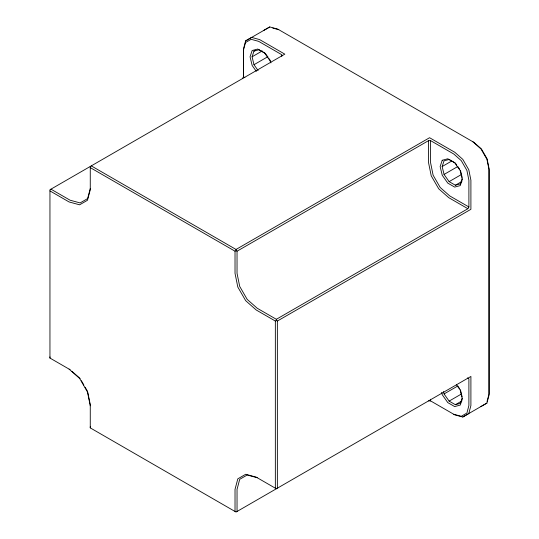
<?xml version="1.0" encoding="UTF-8"?>
<svg xmlns="http://www.w3.org/2000/svg" width="539" height="539" viewBox="0 0 539 539"><rect width="100%" height="100%" fill="white"/><g stroke="black" fill="none" stroke-linecap="round" stroke-linejoin="round"><path stroke-width="0.81" d="M70.11 369.693L49.952 358.058L49.952 356.892M430.297 400.726L454.775 414.862L462.779 417.024L468.775 413.568L470.904 405.544L470.904 376.444L236.035 512.05L90.269 427.892L90.269 426.733M242.483 78.586L243.493 76.841L243.493 50.066L245.488 42.554L251.113 39.307L258.612 41.335L281.796 54.722L281.796 56.359M428.566 140.625L428.566 162.738L431.227 175.829L438.712 188.798L448.731 197.658L467.879 208.714L468.89 206.969L468.89 180.201L466.895 170.391L461.276 160.649L453.771 154.013L430.587 140.625L428.566 140.625L237.039 251.201L237.039 273.313L239.7 286.404L247.185 299.374L257.204 308.234L276.352 319.297L276.352 320.456L277.363 321.042L277.363 488.186M90.269 188.583L87.608 198.608L80.116 202.927L70.11 200.218L50.956 189.162M487.054 401.42L489.048 393.908L489.048 168.559L487.061 158.749L481.435 149.007L473.929 142.37L277.767 29.113L269.763 26.95L245.622 40.883L243.493 48.901L243.493 77.171M462.779 417.024L486.919 403.091L489.048 395.074L489.048 169.724L486.926 159.254L480.936 148.879L472.919 141.791M258.127 70.582L253.984 64.707L252.084 56.797L253.977 51.097L255.425 50.262M462.078 178.887L460.421 183.873L455.367 185.227L449.122 181.623L444.062 174.447L442.155 166.538L444.048 160.838L449.108 159.483L455.354 163.081L456.735 165.042M462.078 398.368L460.421 403.354L455.367 404.708L449.122 401.104L444.062 393.928L443.489 391.55M245.622 40.883L251.619 37.427L259.623 39.59L284.821 54.143L49.952 189.741L49.952 358.058M263.766 30.406L269.763 26.95M252.084 56.797L262.244 50.929M253.984 64.707L267.775 56.743M91.28 165.884L236.035 249.456L429.576 137.714L454.775 152.261L462.792 159.355L468.782 169.731L470.904 180.201L470.904 209.3L277.363 321.042M276.352 320.456L275.348 321.042L256.193 309.979L245.683 300.681L237.814 287.058L235.024 273.313L235.024 251.201L236.035 250.622L236.035 249.456M442.155 166.538L451.594 161.087M444.062 174.447L457.854 166.484M449.122 181.623L461.458 174.501M455.367 185.227L461.896 181.454M276.352 319.297L467.879 208.714M444.062 393.928L457.854 385.964M449.122 401.104L461.458 393.982M455.367 404.708L461.896 400.935M480.923 406.547L486.919 403.091M253.977 51.097L259.03 49.743L265.276 53.348M428.566 400.888L430.587 400.888L430.587 399.251M272.774 28.075L278.771 29.699M453.771 414.275L461.269 416.303L466.895 413.063L468.89 405.544L468.89 378.776L467.468 377.954M257.204 477.709L247.199 475.007L239.707 479.326L237.039 489.351L237.039 511.471M243.493 76.841L244.908 77.656M468.89 206.969L449.735 195.913L440.222 187.498L433.107 175.175L430.587 162.738L430.587 140.625M236.035 250.622L237.039 251.201M90.269 167.629L235.024 251.201M49.952 190.907L69.1 201.963L79.61 204.807L87.473 200.272L90.269 189.741L90.269 166.463M276.352 488.772L256.193 477.13L245.69 474.286L237.82 478.827L235.024 489.351L235.024 511.471M71.99 371.358L80.129 378.553M69.1 369.114L79.617 378.412L87.48 392.035L90.269 405.779M458.11 167.002L459.491 168.956M265.74 53.994L268.038 57.262M268.954 58.569L270.335 60.523M458.11 386.483L459.491 388.437M256.328 71.411L252.158 65.482L250.062 56.797L252.144 50.531L257.709 49.036L264.588 53.004L270.147 60.914L270.531 62.49M456.52 384.859L460.225 390.128L462.314 398.82L460.239 405.079L454.673 406.574L447.794 402.606L442.229 394.703L441.663 392.331M81.376 380.716L83.868 385.041M85.115 387.204L87.614 391.53M460.414 170.263L462.125 177.385M460.414 389.744L462.125 396.866M270.524 61.318L270.908 62.901M87.776 392.345L90.269 404.614L90.269 427.892M275.348 321.042L275.348 488.186M442.223 160.272L440.141 166.538L442.229 175.222L447.794 183.125L454.673 187.094L460.239 185.598L462.314 179.339L460.225 170.647L454.667 162.744L447.781 158.776L442.223 160.272"/></g></svg>
